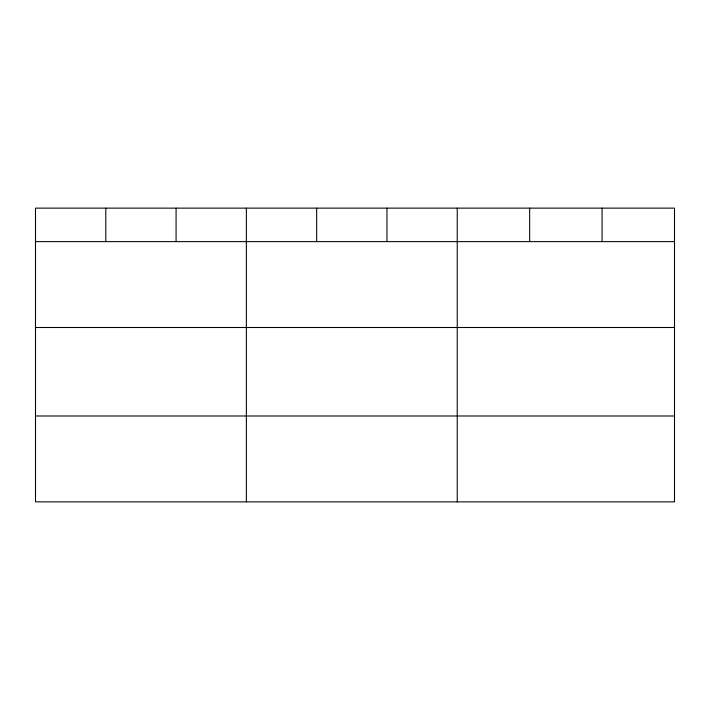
<?xml version="1.0" encoding="UTF-8"?>
<svg xmlns="http://www.w3.org/2000/svg" width="710" height="710" viewBox="0 0 710 710"><rect width="100%" height="100%" fill="white"/><g stroke="black" fill="none" stroke-linecap="round" stroke-linejoin="round"><path stroke-width="1.06" d="M674.5 327.505L674.5 208.137L35.5 208.137L35.5 501.863L674.5 501.863L674.5 327.505L35.5 327.505M35.5 241.622L674.5 241.622M35.5 415.989L674.5 415.989M602.08 208.137L602.08 241.622M529.66 208.137L529.66 241.622M457.24 208.137L457.24 501.863M386.95 208.137L386.95 241.622M316.66 208.137L316.66 241.622M246.37 208.137L246.37 501.863M176.08 208.137L176.08 241.622M105.79 208.137L105.79 241.622"/></g></svg>
